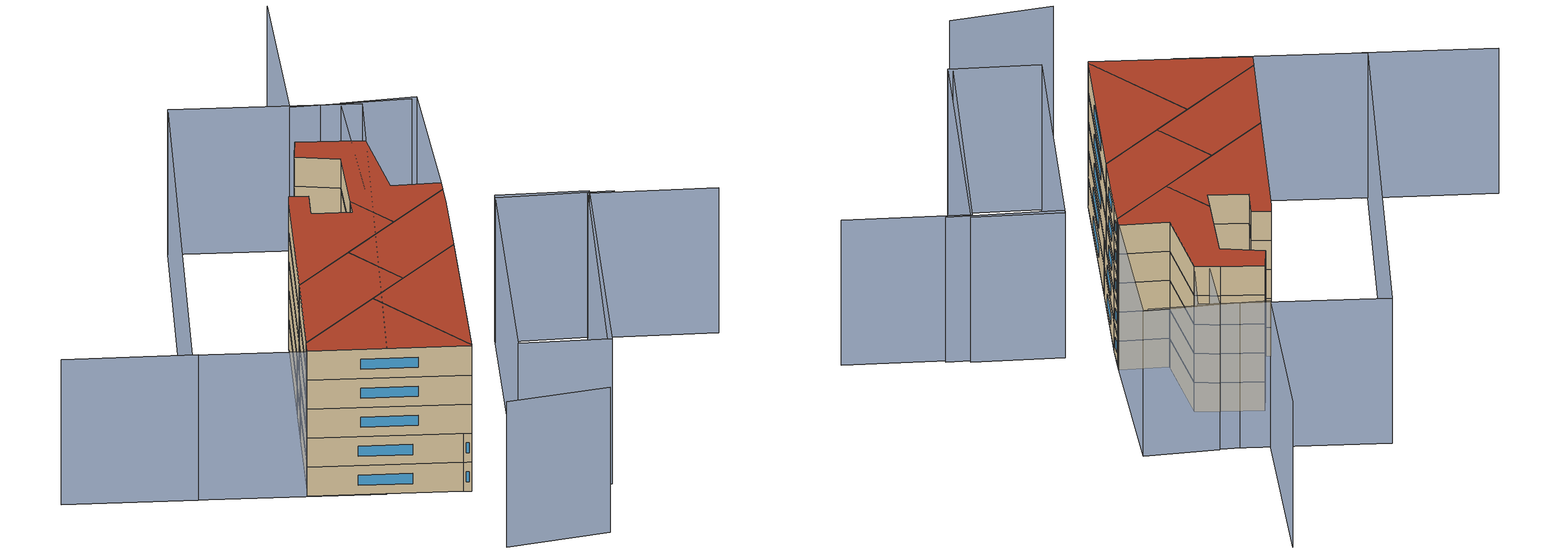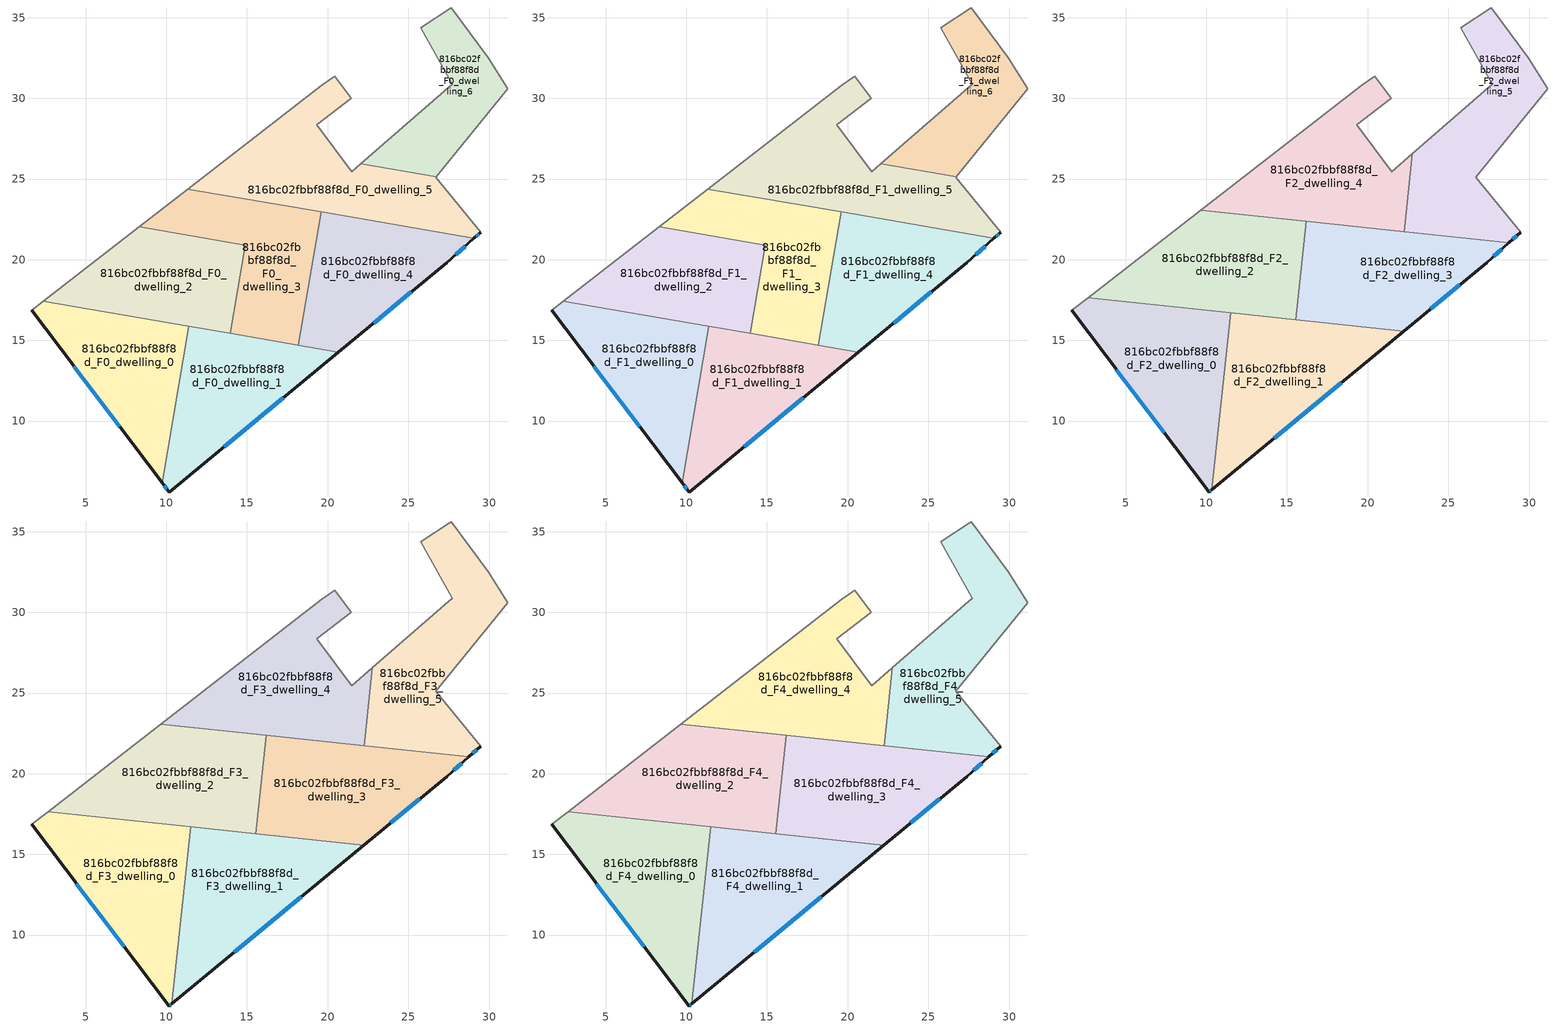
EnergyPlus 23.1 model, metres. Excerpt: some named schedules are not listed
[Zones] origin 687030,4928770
816bc02fbbf88f8d_F0_dwelling_0
 floor ground (EU_floor_Construction): 11.4,15.87 9.73,6.19 1.65,16.85 2.38,17.42 z0
 wall outside (EU_wall_Construction): 1.65,16.85 9.73,6.19 z0:3
 wall to 816bc02fbbf88f8d_F0_dwelling_1 (EU_wall_Construction): 9.73,6.19 11.4,15.87 z0:3
 wall adiabatic (EU_wall_Construction): 2.38,17.42 1.65,16.85 z0:3
 wall to 816bc02fbbf88f8d_F0_dwelling_2 (EU_wall_Construction): 11.4,15.87 2.38,17.42 z0:3
 window (EU_Window_Construction): 4.28,13.39 7.1,9.66 z0.98:2.02
816bc02fbbf88f8d_F0_dwelling_1
 floor ground (EU_floor_Construction): 20.67,14.27 10.18,5.6 9.73,6.19 11.4,15.87 z0
 wall outside (EU_wall_Construction): 9.73,6.19 10.18,5.6 20.67,14.27 z0:3
 wall to 816bc02fbbf88f8d_F0_dwelling_3 (EU_wall_Construction): 18.18,14.7 13.95,15.43 z0:3
 wall to 816bc02fbbf88f8d_F0_dwelling_4 (EU_wall_Construction): 20.67,14.27 18.19,14.7 z0:3
 wall to 816bc02fbbf88f8d_F0_dwelling_2 (EU_wall_Construction): 13.95,15.43 11.4,15.87 z0:3
 window (EU_Window_Construction): 9.88,6 10.03,5.79 / 13.59,8.42 17.26,11.45 z0.98:2.02
816bc02fbbf88f8d_F0_dwelling_2
 floor ground (EU_floor_Construction): 14.9,20.91 13.95,15.43 2.38,17.42 8.33,22.04 z0
 wall adiabatic (EU_wall_Construction): 8.33,22.04 2.38,17.42 z0:3
 wall to 816bc02fbbf88f8d_F0_dwelling_3 (EU_wall_Construction): 13.95,15.43 14.9,20.91 8.33,22.04 z0:3
816bc02fbbf88f8d_F0_dwelling_3
 floor ground (EU_floor_Construction): 19.61,22.96 18.19,14.7 13.95,15.43 14.9,20.91 8.33,22.04 11.34,24.38 z0
 wall adiabatic (EU_wall_Construction): 11.34,24.38 8.33,22.04 z0:3
 wall to 816bc02fbbf88f8d_F0_dwelling_4 (EU_wall_Construction): 18.19,14.7 19.61,22.96 z0:3
 wall to 816bc02fbbf88f8d_F0_dwelling_5 (EU_wall_Construction): 19.61,22.96 11.34,24.38 z0:3
816bc02fbbf88f8d_F0_dwelling_4
 floor ground (EU_floor_Construction): 29.07,21.33 27.38,19.81 20.67,14.27 18.19,14.7 19.61,22.96 z0
 wall outside (EU_wall_Construction): 20.67,14.27 27.38,19.81 29.07,21.33 z0:3
 wall to 816bc02fbbf88f8d_F0_dwelling_5 (EU_wall_Construction): 29.07,21.33 19.61,22.96 z0:3
 window (EU_Window_Construction): 27.93,20.31 28.52,20.84 / 22.85,16.07 25.19,18.01 z0.98:2.02
816bc02fbbf88f8d_F0_dwelling_5
 floor ground (EU_floor_Construction): 26.73,25.14 26.7,25.1 29.49,21.71 29.07,21.33 11.34,24.38 19.62,30.81 20.43,31.38 21.47,30.02 19.32,28.36 21.51,25.46 22.06,25.95 z0
 wall outside (EU_wall_Construction): 29.07,21.33 29.49,21.71 z0:3
 wall adiabatic (EU_wall_Construction): 29.49,21.71 26.7,25.1 26.73,25.14 / 22.06,25.95 21.51,25.46 19.32,28.36 21.47,30.02 20.43,31.38 19.62,30.81 11.34,24.38 z0:3
 wall to 816bc02fbbf88f8d_F0_dwelling_6 (EU_wall_Construction): 26.73,25.14 22.06,25.95 z0:3
 window (EU_Window_Construction): 29.21,21.45 29.36,21.59 z0.98:2.02
816bc02fbbf88f8d_F0_dwelling_6
 floor ground (EU_floor_Construction): 29.94,32.52 31.18,30.6 26.73,25.14 22.06,25.95 27.72,30.87 25.76,34.37 27.68,35.6 z0
 wall adiabatic (EU_wall_Construction): 26.73,25.14 31.18,30.6 29.94,32.52 27.68,35.6 25.76,34.37 27.72,30.87 22.06,25.95 z0:3
816bc02fbbf88f8d_F1_dwelling_0
 floor to 816bc02fbbf88f8d_F0_dwelling_0 (EU_floor_Construction): 11.4,15.87 9.73,6.19 1.65,16.85 2.38,17.42 z3
 wall outside (EU_wall_Construction): 1.65,16.85 9.73,6.19 z3:6
 wall to 816bc02fbbf88f8d_F1_dwelling_1 (EU_wall_Construction): 9.73,6.19 11.4,15.87 z3:6
 wall adiabatic (EU_wall_Construction): 2.38,17.42 1.65,16.85 z3:6
 wall to 816bc02fbbf88f8d_F1_dwelling_2 (EU_wall_Construction): 11.4,15.87 2.38,17.42 z3:6
 window (EU_Window_Construction): 4.28,13.39 7.1,9.66 z3.98:5.02
 ceiling adiabatic (EU_roof_Construction): 9.73,6.19 11.4,15.87 2.38,17.42 1.65,16.85 z6
816bc02fbbf88f8d_F1_dwelling_1
 floor to 816bc02fbbf88f8d_F0_dwelling_1 (EU_floor_Construction): 20.67,14.27 10.18,5.6 9.73,6.19 11.4,15.87 z3
 wall outside (EU_wall_Construction): 9.73,6.19 10.18,5.6 20.67,14.27 z3:6
 wall to 816bc02fbbf88f8d_F1_dwelling_3 (EU_wall_Construction): 18.18,14.7 13.95,15.43 z3:6
 wall to 816bc02fbbf88f8d_F1_dwelling_4 (EU_wall_Construction): 20.67,14.27 18.19,14.7 z3:6
 wall to 816bc02fbbf88f8d_F1_dwelling_2 (EU_wall_Construction): 13.95,15.43 11.4,15.87 z3:6
 window (EU_Window_Construction): 9.88,6 10.03,5.79 / 13.59,8.42 17.26,11.45 z3.98:5.02
 ceiling adiabatic (EU_roof_Construction): 20.67,14.27 11.4,15.87 9.73,6.19 10.18,5.6 z6
816bc02fbbf88f8d_F1_dwelling_2
 floor to 816bc02fbbf88f8d_F0_dwelling_2 (EU_floor_Construction): 14.9,20.91 13.95,15.43 2.38,17.42 8.33,22.04 z3
 wall adiabatic (EU_wall_Construction): 8.33,22.04 2.38,17.42 z3:6
 wall to 816bc02fbbf88f8d_F1_dwelling_3 (EU_wall_Construction): 13.95,15.43 14.9,20.91 8.33,22.04 z3:6
 ceiling adiabatic (EU_roof_Construction): 14.13,16.44 14.9,20.91 8.33,22.04 2.68,17.66 z6
816bc02fbbf88f8d_F1_dwelling_3
 floor to 816bc02fbbf88f8d_F0_dwelling_3 (EU_floor_Construction): 19.61,22.96 18.19,14.7 13.95,15.43 14.9,20.91 8.33,22.04 11.34,24.38 z3
 wall adiabatic (EU_wall_Construction): 11.34,24.38 8.33,22.04 z3:6
 wall to 816bc02fbbf88f8d_F1_dwelling_4 (EU_wall_Construction): 18.19,14.7 19.61,22.96 z3:6
 wall to 816bc02fbbf88f8d_F1_dwelling_5 (EU_wall_Construction): 19.61,22.96 11.34,24.38 z3:6
 ceiling adiabatic (EU_roof_Construction): 15.53,16.29 16.18,22.39 19.45,22.04 9.67,23.08 8.33,22.04 14.9,20.91 14.13,16.44 z6
816bc02fbbf88f8d_F1_dwelling_4
 floor to 816bc02fbbf88f8d_F0_dwelling_4 (EU_floor_Construction): 29.07,21.33 27.38,19.81 20.67,14.27 18.19,14.7 19.61,22.96 z3
 wall outside (EU_wall_Construction): 20.67,14.27 27.38,19.81 29.07,21.33 z3:6
 wall to 816bc02fbbf88f8d_F1_dwelling_5 (EU_wall_Construction): 29.07,21.33 19.61,22.96 z3:6
 window (EU_Window_Construction): 27.93,20.31 28.52,20.84 / 22.85,16.07 25.19,18.01 z3.98:5.02
816bc02fbbf88f8d_F1_dwelling_5
 floor to 816bc02fbbf88f8d_F0_dwelling_5 (EU_floor_Construction): 26.73,25.14 26.7,25.1 29.49,21.71 29.07,21.33 11.34,24.38 19.62,30.81 20.43,31.38 21.47,30.02 19.32,28.36 21.51,25.46 22.06,25.95 z3
 wall outside (EU_wall_Construction): 29.07,21.33 29.49,21.71 z3:6
 wall adiabatic (EU_wall_Construction): 29.49,21.71 26.7,25.1 26.73,25.14 / 22.06,25.95 21.51,25.46 19.32,28.36 21.47,30.02 20.43,31.38 19.62,30.81 11.34,24.38 z3:6
 wall to 816bc02fbbf88f8d_F1_dwelling_6 (EU_wall_Construction): 26.73,25.14 22.06,25.95 z3:6
 window (EU_Window_Construction): 29.21,21.45 29.36,21.59 z3.98:5.02
816bc02fbbf88f8d_F1_dwelling_6
 floor to 816bc02fbbf88f8d_F0_dwelling_6 (EU_floor_Construction): 29.94,32.52 31.18,30.6 26.73,25.14 22.06,25.95 27.72,30.87 25.76,34.37 27.68,35.6 z3
 wall adiabatic (EU_wall_Construction): 26.73,25.14 31.18,30.6 29.94,32.52 27.68,35.6 25.76,34.37 27.72,30.87 22.06,25.95 z3:6
816bc02fbbf88f8d_F2_dwelling_0
 floor to 816bc02fbbf88f8d_F1_dwelling_2 (EU_floor_Construction): 11.5,16.72 11.41,15.87 2.38,17.42 2.68,17.66 z6
 floor adiabatic (EU_floor_Construction): 11.41,15.87 10.33,5.73 10.18,5.6 1.65,16.85 2.38,17.42 z6
 wall outside (EU_wall_Construction): 1.65,16.85 10.18,5.6 10.33,5.73 z6:9
 wall to 816bc02fbbf88f8d_F2_dwelling_1 (EU_wall_Construction): 10.33,5.73 11.5,16.72 z6:9
 wall adiabatic (EU_wall_Construction): 2.68,17.66 1.65,16.85 z6:9
 wall to 816bc02fbbf88f8d_F2_dwelling_2 (EU_wall_Construction): 11.5,16.72 2.68,17.66 z6:9
 window (EU_Window_Construction): 10.23,5.65 10.28,5.69 / 4.42,13.2 7.4,9.26 z6.98:8.02
816bc02fbbf88f8d_F2_dwelling_1
 floor adiabatic (EU_floor_Construction): 20.67,14.27 10.33,5.73 11.41,15.87 z6
 floor to 816bc02fbbf88f8d_F1_dwelling_3 (EU_floor_Construction): 18.41,15.99 18.19,14.7 13.95,15.43 14.13,16.44 z6
 floor to 816bc02fbbf88f8d_F1_dwelling_4 (EU_floor_Construction): 22.25,15.58 20.67,14.27 18.19,14.7 18.41,15.99 z6
 floor to 816bc02fbbf88f8d_F1_dwelling_2 (EU_floor_Construction): 14.13,16.44 13.95,15.43 11.41,15.87 11.5,16.72 z6
 wall outside (EU_wall_Construction): 10.33,5.73 22.25,15.58 z6:9
 wall to 816bc02fbbf88f8d_F2_dwelling_3 (EU_wall_Construction): 22.25,15.58 15.53,16.29 z6:9
 wall to 816bc02fbbf88f8d_F2_dwelling_2 (EU_wall_Construction): 15.53,16.29 11.5,16.72 z6:9
 window (EU_Window_Construction): 14.21,8.94 18.37,12.38 z6.98:8.02
816bc02fbbf88f8d_F2_dwelling_2
 floor adiabatic (EU_floor_Construction): 16.18,22.39 15.53,16.29 2.68,17.66 9.67,23.08 z6
 wall adiabatic (EU_wall_Construction): 9.67,23.08 2.68,17.66 z6:9
 wall to 816bc02fbbf88f8d_F2_dwelling_3 (EU_wall_Construction): 15.53,16.29 16.18,22.39 z6:9
 wall to 816bc02fbbf88f8d_F2_dwelling_4 (EU_wall_Construction): 16.18,22.39 9.67,23.08 z6:9
816bc02fbbf88f8d_F2_dwelling_3
 floor to 816bc02fbbf88f8d_F1_dwelling_4 (EU_floor_Construction): 28.76,21.05 27.38,19.81 22.25,15.58 18.41,15.99 19.45,22.04 z6
 floor to 816bc02fbbf88f8d_F1_dwelling_3 (EU_floor_Construction): 19.45,22.04 18.41,15.99 15.53,16.29 16.18,22.39 z6
 wall outside (EU_wall_Construction): 22.25,15.58 27.38,19.81 28.76,21.05 z6:9
 wall to 816bc02fbbf88f8d_F2_dwelling_5 (EU_wall_Construction): 28.76,21.05 22.25,21.74 z6:9
 wall to 816bc02fbbf88f8d_F2_dwelling_4 (EU_wall_Construction): 22.25,21.74 16.18,22.39 z6:9
 window (EU_Window_Construction): 23.92,16.95 25.71,18.44 / 27.82,20.22 28.31,20.65 z6.98:8.02
816bc02fbbf88f8d_F2_dwelling_4
 floor to 816bc02fbbf88f8d_F1_dwelling_5 (EU_floor_Construction): 21.47,30.02 19.32,28.36 21.51,25.46 22.06,25.94 22.69,25.84 22.33,22.49 11.34,24.38 19.62,30.81 20.43,31.38 z6
 floor to 816bc02fbbf88f8d_F1_dwelling_3 (EU_floor_Construction): 19.61,22.96 19.45,22.04 9.67,23.08 11.34,24.38 z6
 floor to 816bc02fbbf88f8d_F1_dwelling_6 (EU_floor_Construction): 22.77,26.56 22.69,25.84 22.06,25.94 z6
 floor to 816bc02fbbf88f8d_F1_dwelling_4 (EU_floor_Construction): 22.33,22.49 22.26,21.74 19.45,22.04 19.61,22.96 z6
 wall adiabatic (EU_wall_Construction): 22.77,26.56 21.51,25.46 19.32,28.36 21.47,30.02 20.43,31.38 19.62,30.81 9.67,23.08 z6:9
 wall to 816bc02fbbf88f8d_F2_dwelling_5 (EU_wall_Construction): 22.26,21.74 22.77,26.56 z6:9
816bc02fbbf88f8d_F2_dwelling_5
 floor to 816bc02fbbf88f8d_F1_dwelling_4 (EU_floor_Construction): 29.07,21.33 28.76,21.05 22.26,21.74 22.33,22.49 z6
 floor to 816bc02fbbf88f8d_F1_dwelling_6 (EU_floor_Construction): 29.94,32.52 31.18,30.6 26.73,25.14 22.69,25.84 22.77,26.56 27.72,30.87 25.76,34.37 27.68,35.6 z6
 floor to 816bc02fbbf88f8d_F1_dwelling_5 (EU_floor_Construction): 26.73,25.14 26.7,25.1 29.49,21.71 29.07,21.33 22.33,22.49 22.69,25.84 z6
 wall outside (EU_wall_Construction): 28.76,21.05 29.49,21.71 z6:9
 wall adiabatic (EU_wall_Construction): 29.49,21.71 26.7,25.1 31.18,30.6 29.94,32.52 27.68,35.6 25.76,34.37 27.72,30.87 22.77,26.56 z6:9
 window (EU_Window_Construction): 29,21.27 29.25,21.5 z6.98:8.02
816bc02fbbf88f8d_F3_dwelling_0
 floor to 816bc02fbbf88f8d_F2_dwelling_0 (EU_floor_Construction): 11.5,16.72 10.33,5.73 10.18,5.6 1.65,16.85 2.68,17.66 z9
 wall outside (EU_wall_Construction): 1.65,16.85 10.18,5.6 10.33,5.73 z9:12
 wall to 816bc02fbbf88f8d_F3_dwelling_1 (EU_wall_Construction): 10.33,5.73 11.5,16.72 z9:12
 wall adiabatic (EU_wall_Construction): 2.68,17.66 1.65,16.85 z9:12
 wall to 816bc02fbbf88f8d_F3_dwelling_2 (EU_wall_Construction): 11.5,16.72 2.68,17.66 z9:12
 window (EU_Window_Construction): 10.23,5.65 10.28,5.69 / 4.42,13.2 7.4,9.26 z9.98:11.02
816bc02fbbf88f8d_F3_dwelling_1
 floor to 816bc02fbbf88f8d_F2_dwelling_1 (EU_floor_Construction): 22.25,15.58 10.33,5.73 11.5,16.72 z9
 wall outside (EU_wall_Construction): 10.33,5.73 22.25,15.58 z9:12
 wall to 816bc02fbbf88f8d_F3_dwelling_3 (EU_wall_Construction): 22.25,15.58 15.53,16.29 z9:12
 wall to 816bc02fbbf88f8d_F3_dwelling_2 (EU_wall_Construction): 15.53,16.29 11.5,16.72 z9:12
 window (EU_Window_Construction): 14.21,8.94 18.37,12.38 z9.98:11.02
816bc02fbbf88f8d_F3_dwelling_2
 floor to 816bc02fbbf88f8d_F2_dwelling_2 (EU_floor_Construction): 16.18,22.39 15.53,16.29 2.68,17.66 9.67,23.08 z9
 wall adiabatic (EU_wall_Construction): 9.67,23.08 2.68,17.66 z9:12
 wall to 816bc02fbbf88f8d_F3_dwelling_3 (EU_wall_Construction): 15.53,16.29 16.18,22.39 z9:12
 wall to 816bc02fbbf88f8d_F3_dwelling_4 (EU_wall_Construction): 16.18,22.39 9.67,23.08 z9:12
816bc02fbbf88f8d_F3_dwelling_3
 floor to 816bc02fbbf88f8d_F2_dwelling_3 (EU_floor_Construction): 28.76,21.05 27.38,19.81 22.25,15.58 15.53,16.29 16.18,22.39 z9
 wall outside (EU_wall_Construction): 22.25,15.58 27.38,19.81 28.76,21.05 z9:12
 wall to 816bc02fbbf88f8d_F3_dwelling_5 (EU_wall_Construction): 28.76,21.05 22.25,21.74 z9:12
 wall to 816bc02fbbf88f8d_F3_dwelling_4 (EU_wall_Construction): 22.25,21.74 16.18,22.39 z9:12
 window (EU_Window_Construction): 23.92,16.95 25.71,18.44 / 27.82,20.22 28.31,20.65 z9.98:11.02
816bc02fbbf88f8d_F3_dwelling_4
 floor to 816bc02fbbf88f8d_F2_dwelling_4 (EU_floor_Construction): 21.47,30.02 19.32,28.36 21.51,25.46 22.77,26.56 22.26,21.74 9.67,23.08 19.62,30.81 20.43,31.38 z9
 wall adiabatic (EU_wall_Construction): 22.77,26.56 21.51,25.46 19.32,28.36 21.47,30.02 20.43,31.38 19.62,30.81 9.67,23.08 z9:12
 wall to 816bc02fbbf88f8d_F3_dwelling_5 (EU_wall_Construction): 22.26,21.74 22.77,26.56 z9:12
816bc02fbbf88f8d_F3_dwelling_5
 floor to 816bc02fbbf88f8d_F2_dwelling_5 (EU_floor_Construction): 29.94,32.52 31.18,30.6 26.7,25.1 29.49,21.71 28.76,21.05 22.26,21.74 22.77,26.56 27.72,30.87 25.76,34.37 27.68,35.6 z9
 wall outside (EU_wall_Construction): 28.76,21.05 29.49,21.71 z9:12
 wall adiabatic (EU_wall_Construction): 29.49,21.71 26.7,25.1 31.18,30.6 29.94,32.52 27.68,35.6 25.76,34.37 27.72,30.87 22.77,26.56 z9:12
 window (EU_Window_Construction): 29,21.27 29.25,21.5 z9.98:11.02
816bc02fbbf88f8d_F4_dwelling_0
 floor to 816bc02fbbf88f8d_F3_dwelling_0 (EU_floor_Construction): 11.5,16.72 10.33,5.73 10.18,5.6 1.65,16.85 2.68,17.66 z12
 wall outside (EU_wall_Construction): 1.65,16.85 10.18,5.6 10.33,5.73 z12:15
 wall to 816bc02fbbf88f8d_F4_dwelling_1 (EU_wall_Construction): 10.33,5.73 11.5,16.72 z12:15
 wall adiabatic (EU_wall_Construction): 2.68,17.66 1.65,16.85 z12:15
 wall to 816bc02fbbf88f8d_F4_dwelling_2 (EU_wall_Construction): 11.5,16.72 2.68,17.66 z12:15
 window (EU_Window_Construction): 10.23,5.65 10.28,5.69 / 4.42,13.2 7.4,9.26 z12.98:14.02
 roof outside (EU_roof_Construction): 10.33,5.73 11.5,16.72 2.68,17.66 1.65,16.85 10.18,5.6 z15
816bc02fbbf88f8d_F4_dwelling_1
 floor to 816bc02fbbf88f8d_F3_dwelling_1 (EU_floor_Construction): 22.25,15.58 10.33,5.73 11.5,16.72 z12
 wall outside (EU_wall_Construction): 10.33,5.73 22.25,15.58 z12:15
 wall to 816bc02fbbf88f8d_F4_dwelling_3 (EU_wall_Construction): 22.25,15.58 15.53,16.29 z12:15
 wall to 816bc02fbbf88f8d_F4_dwelling_2 (EU_wall_Construction): 15.53,16.29 11.5,16.72 z12:15
 window (EU_Window_Construction): 14.21,8.94 18.37,12.38 z12.98:14.02
 roof outside (EU_roof_Construction): 22.25,15.58 11.5,16.72 10.33,5.73 z15
816bc02fbbf88f8d_F4_dwelling_2
 floor to 816bc02fbbf88f8d_F3_dwelling_2 (EU_floor_Construction): 16.18,22.39 15.53,16.29 2.68,17.66 9.67,23.08 z12
 wall adiabatic (EU_wall_Construction): 9.67,23.08 2.68,17.66 z12:15
 wall to 816bc02fbbf88f8d_F4_dwelling_3 (EU_wall_Construction): 15.53,16.29 16.18,22.39 z12:15
 wall to 816bc02fbbf88f8d_F4_dwelling_4 (EU_wall_Construction): 16.18,22.39 9.67,23.08 z12:15
 roof outside (EU_roof_Construction): 15.53,16.29 16.18,22.39 9.67,23.08 2.68,17.66 z15
816bc02fbbf88f8d_F4_dwelling_3
 floor to 816bc02fbbf88f8d_F3_dwelling_3 (EU_floor_Construction): 28.76,21.05 27.38,19.81 22.25,15.58 15.53,16.29 16.18,22.39 z12
 wall outside (EU_wall_Construction): 22.25,15.58 27.38,19.81 28.76,21.05 z12:15
 wall to 816bc02fbbf88f8d_F4_dwelling_5 (EU_wall_Construction): 28.76,21.05 22.25,21.74 z12:15
 wall to 816bc02fbbf88f8d_F4_dwelling_4 (EU_wall_Construction): 22.25,21.74 16.18,22.39 z12:15
 window (EU_Window_Construction): 23.92,16.95 25.71,18.44 / 27.82,20.22 28.31,20.65 z12.98:14.02
 roof outside (EU_roof_Construction): 27.38,19.81 28.76,21.05 16.18,22.39 15.53,16.29 22.25,15.58 z15
816bc02fbbf88f8d_F4_dwelling_4
 floor to 816bc02fbbf88f8d_F3_dwelling_4 (EU_floor_Construction): 21.47,30.02 19.32,28.36 21.51,25.46 22.77,26.56 22.26,21.74 9.67,23.08 19.62,30.81 20.43,31.38 z12
 wall adiabatic (EU_wall_Construction): 22.77,26.56 21.51,25.46 19.32,28.36 21.47,30.02 20.43,31.38 19.62,30.81 9.67,23.08 z12:15
 wall to 816bc02fbbf88f8d_F4_dwelling_5 (EU_wall_Construction): 22.26,21.74 22.77,26.56 z12:15
 roof outside (EU_roof_Construction): 22.26,21.74 22.77,26.56 21.51,25.46 19.32,28.36 21.47,30.02 20.43,31.38 19.62,30.81 9.67,23.08 z15
816bc02fbbf88f8d_F4_dwelling_5
 floor to 816bc02fbbf88f8d_F3_dwelling_5 (EU_floor_Construction): 29.94,32.52 31.18,30.6 26.7,25.1 29.49,21.71 28.76,21.05 22.26,21.74 22.77,26.56 27.72,30.87 25.76,34.37 27.68,35.6 z12
 wall outside (EU_wall_Construction): 28.76,21.05 29.49,21.71 z12:15
 wall adiabatic (EU_wall_Construction): 29.49,21.71 26.7,25.1 31.18,30.6 29.94,32.52 27.68,35.6 25.76,34.37 27.72,30.87 22.77,26.56 z12:15
 window (EU_Window_Construction): 29,21.27 29.25,21.5 z12.98:14.02
 roof outside (EU_roof_Construction): 29.49,21.71 26.7,25.1 31.18,30.6 29.94,32.52 27.68,35.6 25.76,34.37 27.72,30.87 22.77,26.56 22.26,21.74 28.76,21.05 z15
shading: 4.73,-1.66 11.53,-7.79 / 17.59,-3.39 35.14,10.37 / 35.14,10.37 42.08,1.53 / 36.75,8.73 30.17,16.56 / 38.78,30.97 31.89,38.94 / 31.89,38.94 43.7,49.16 / -4,24.3 -11.15,33.65 / 12.75,2.55 30.47,16.82 / 30.47,16.82 35.55,10.52 / 35.55,10.52 17.82,-3.75 / 17.82,-3.75 12.75,2.55 / 39.29,30.78 29.5,21.71 / 29.5,21.71 24.98,26.59 / 24.98,26.59 34.77,35.66 / 34.77,35.66 39.29,30.78 / -4.33,24.74 25.73,47.4 / 25.73,47.4 35.78,34.07 / 35.78,34.07 5.72,11.41 / 5.72,11.41 -4.33,24.74 z0:15
[Building]
EU S2 Campaign: North Axis=0; Terrain=City; Solar Distribution=FullExterior
[Site:Location]
Bologna: Latitude=44.5; Longitude=11.25; Time Zone=1; Elevation=37
[SizingPeriod:WeatherFileDays]
AnnualSizingPeriod: Begin Month=1; Begin Day of Month=1; End Month=12; End Day of Month=31; Day of Week for Start Day=Monday; Use Weather File Daylight Saving Period=No; Use Weather File Rain and Snow Indicators=No
[MATERIAL]
EU_InternalMass_Material: Roughness=MediumRough; Thickness=0.1; Conductivity=1; Density=1800; Specific Heat=900; Thermal Absorptance=0.9; Solar Absorptance=0.7; Visible Absorptance=0.7
[MATERIAL:NOMASS] Roughness=MediumRough; Thermal Absorptance=0.9; Solar Absorptance=0.7; Visible Absorptance=0.7
Name | Thermal Resistance
EU_wall_NoMass | 0.905828
EU_roof_NoMass | 0.37593
EU_floor_NoMass | 0.67114
[WINDOWMATERIAL:SIMPLEGLAZINGSYSTEM]
EU_Window_SimpleGlazing: UFactor=4.52486; Solar Heat Gain Coefficient=0.85; Visible Transmittance=0.85
[CONSTRUCTION]
EU_wall_Construction: EU_wall_NoMass
EU_roof_Construction: EU_roof_NoMass
EU_floor_Construction: EU_floor_NoMass
EU_Window_Construction: EU_Window_SimpleGlazing
EU_InternalMass_Construction: EU_InternalMass_Material
[ZONE] Type=1; Multiplier=1; Ceiling Height=autocalculate; Floor Area=autocalculate; Part of Total Floor Area=Yes
Name | Volume
816bc02fbbf88f8d_F0_dwelling_0; 816bc02fbbf88f8d_F1_dwelling_0 | 153.513
816bc02fbbf88f8d_F2_dwelling_0; 816bc02fbbf88f8d_F3_dwelling_0; 816bc02fbbf88f8d_F4_dwelling_0 | 179.103
816bc02fbbf88f8d_F0_dwelling_1; 816bc02fbbf88f8d_F1_dwelling_1 | 153.531
816bc02fbbf88f8d_F2_dwelling_1; 816bc02fbbf88f8d_F3_dwelling_1; 816bc02fbbf88f8d_F4_dwelling_1 | 179.106
816bc02fbbf88f8d_F0_dwelling_2; 816bc02fbbf88f8d_F1_dwelling_2 | 153.501
816bc02fbbf88f8d_F2_dwelling_2; 816bc02fbbf88f8d_F3_dwelling_2; 816bc02fbbf88f8d_F4_dwelling_2 | 179.115
816bc02fbbf88f8d_F0_dwelling_3; 816bc02fbbf88f8d_F1_dwelling_3 | 153.515
816bc02fbbf88f8d_F2_dwelling_3; 816bc02fbbf88f8d_F3_dwelling_3; 816bc02fbbf88f8d_F4_dwelling_3 | 179.108
816bc02fbbf88f8d_F0_dwelling_4; 816bc02fbbf88f8d_F1_dwelling_4 | 153.53
816bc02fbbf88f8d_F2_dwelling_4; 816bc02fbbf88f8d_F3_dwelling_4; 816bc02fbbf88f8d_F4_dwelling_4 | 179.12
816bc02fbbf88f8d_F0_dwelling_5; 816bc02fbbf88f8d_F1_dwelling_5 | 196.521
816bc02fbbf88f8d_F2_dwelling_5; 816bc02fbbf88f8d_F3_dwelling_5; 816bc02fbbf88f8d_F4_dwelling_5 | 179.112
816bc02fbbf88f8d_F0_dwelling_6; 816bc02fbbf88f8d_F1_dwelling_6 | 110.517
[INTERNALMASS] Construction=EU_InternalMass_Construction
Name | Zone or ZoneList | Surface Area
816bc02fbbf88f8d_F0_dwelling_0_EU_InternalMass | 816bc02fbbf88f8d_F0_dwelling_0 | 51.1729
816bc02fbbf88f8d_F0_dwelling_1_EU_InternalMass | 816bc02fbbf88f8d_F0_dwelling_1 | 51.1799
816bc02fbbf88f8d_F0_dwelling_2_EU_InternalMass | 816bc02fbbf88f8d_F0_dwelling_2 | 51.1676
816bc02fbbf88f8d_F0_dwelling_3_EU_InternalMass | 816bc02fbbf88f8d_F0_dwelling_3 | 51.1715
816bc02fbbf88f8d_F0_dwelling_4_EU_InternalMass | 816bc02fbbf88f8d_F0_dwelling_4 | 51.1772
816bc02fbbf88f8d_F0_dwelling_5_EU_InternalMass | 816bc02fbbf88f8d_F0_dwelling_5 | 65.5074
816bc02fbbf88f8d_F0_dwelling_6_EU_InternalMass | 816bc02fbbf88f8d_F0_dwelling_6 | 36.8389
816bc02fbbf88f8d_F1_dwelling_0_EU_InternalMass | 816bc02fbbf88f8d_F1_dwelling_0 | 51.1729
816bc02fbbf88f8d_F1_dwelling_1_EU_InternalMass | 816bc02fbbf88f8d_F1_dwelling_1 | 51.1799
816bc02fbbf88f8d_F1_dwelling_2_EU_InternalMass | 816bc02fbbf88f8d_F1_dwelling_2 | 51.1676
816bc02fbbf88f8d_F1_dwelling_3_EU_InternalMass | 816bc02fbbf88f8d_F1_dwelling_3 | 51.1715
816bc02fbbf88f8d_F1_dwelling_4_EU_InternalMass | 816bc02fbbf88f8d_F1_dwelling_4 | 51.1772
816bc02fbbf88f8d_F1_dwelling_5_EU_InternalMass | 816bc02fbbf88f8d_F1_dwelling_5 | 65.5074
816bc02fbbf88f8d_F1_dwelling_6_EU_InternalMass | 816bc02fbbf88f8d_F1_dwelling_6 | 36.8389
816bc02fbbf88f8d_F2_dwelling_0_EU_InternalMass | 816bc02fbbf88f8d_F2_dwelling_0 | 59.7026
816bc02fbbf88f8d_F2_dwelling_1_EU_InternalMass | 816bc02fbbf88f8d_F2_dwelling_1 | 59.7015
816bc02fbbf88f8d_F2_dwelling_2_EU_InternalMass | 816bc02fbbf88f8d_F2_dwelling_2 | 59.7032
816bc02fbbf88f8d_F2_dwelling_3_EU_InternalMass | 816bc02fbbf88f8d_F2_dwelling_3 | 59.7012
816bc02fbbf88f8d_F2_dwelling_4_EU_InternalMass | 816bc02fbbf88f8d_F2_dwelling_4 | 59.7059
816bc02fbbf88f8d_F2_dwelling_5_EU_InternalMass | 816bc02fbbf88f8d_F2_dwelling_5 | 59.7041
816bc02fbbf88f8d_F3_dwelling_0_EU_InternalMass | 816bc02fbbf88f8d_F3_dwelling_0 | 59.7026
816bc02fbbf88f8d_F3_dwelling_1_EU_InternalMass | 816bc02fbbf88f8d_F3_dwelling_1 | 59.7015
816bc02fbbf88f8d_F3_dwelling_2_EU_InternalMass | 816bc02fbbf88f8d_F3_dwelling_2 | 59.7032
816bc02fbbf88f8d_F3_dwelling_3_EU_InternalMass | 816bc02fbbf88f8d_F3_dwelling_3 | 59.7012
816bc02fbbf88f8d_F3_dwelling_4_EU_InternalMass | 816bc02fbbf88f8d_F3_dwelling_4 | 59.7059
816bc02fbbf88f8d_F3_dwelling_5_EU_InternalMass | 816bc02fbbf88f8d_F3_dwelling_5 | 59.7041
816bc02fbbf88f8d_F4_dwelling_0_EU_InternalMass | 816bc02fbbf88f8d_F4_dwelling_0 | 59.7026
816bc02fbbf88f8d_F4_dwelling_1_EU_InternalMass | 816bc02fbbf88f8d_F4_dwelling_1 | 59.7015
816bc02fbbf88f8d_F4_dwelling_2_EU_InternalMass | 816bc02fbbf88f8d_F4_dwelling_2 | 59.7032
816bc02fbbf88f8d_F4_dwelling_3_EU_InternalMass | 816bc02fbbf88f8d_F4_dwelling_3 | 59.7012
816bc02fbbf88f8d_F4_dwelling_4_EU_InternalMass | 816bc02fbbf88f8d_F4_dwelling_4 | 59.7059
816bc02fbbf88f8d_F4_dwelling_5_EU_InternalMass | 816bc02fbbf88f8d_F4_dwelling_5 | 59.7041
[OTHEREQUIPMENT] Fuel Type=Electricity; Design Level Calculation Method=Watts/Area; Power per Zone Floor Area=1; Fraction Latent=0; Fraction Radiant=0; Fraction Lost=0; Carbon Dioxide Generation Rate=0; EndUse Subcategory=EU_Step8_InternalGains
Name | Zone or ZoneList or Space or SpaceList | Schedule
EU_Step8_InternalGain_816bc02fbbf88f8d_F0_dwelling_0_f000 | 816bc02fbbf88f8d_F0_dwelling_0 | EU_Step8_GainSchedule_816bc02fbbf88f8d_F0_dwelling_0_f000
EU_Step8_InternalGain_816bc02fbbf88f8d_F0_dwelling_1_f000 | 816bc02fbbf88f8d_F0_dwelling_1 | EU_Step8_GainSchedule_816bc02fbbf88f8d_F0_dwelling_1_f000
EU_Step8_InternalGain_816bc02fbbf88f8d_F0_dwelling_2_f000 | 816bc02fbbf88f8d_F0_dwelling_2 | EU_Step8_GainSchedule_816bc02fbbf88f8d_F0_dwelling_2_f000
EU_Step8_InternalGain_816bc02fbbf88f8d_F0_dwelling_3_f000 | 816bc02fbbf88f8d_F0_dwelling_3 | EU_Step8_GainSchedule_816bc02fbbf88f8d_F0_dwelling_3_f000
EU_Step8_InternalGain_816bc02fbbf88f8d_F0_dwelling_4_f000 | 816bc02fbbf88f8d_F0_dwelling_4 | EU_Step8_GainSchedule_816bc02fbbf88f8d_F0_dwelling_4_f000
EU_Step8_InternalGain_816bc02fbbf88f8d_F0_dwelling_5_f000 | 816bc02fbbf88f8d_F0_dwelling_5 | EU_Step8_GainSchedule_816bc02fbbf88f8d_F0_dwelling_5_f000
EU_Step8_InternalGain_816bc02fbbf88f8d_F0_dwelling_6_f000 | 816bc02fbbf88f8d_F0_dwelling_6 | EU_Step8_GainSchedule_816bc02fbbf88f8d_F0_dwelling_6_f000
EU_Step8_InternalGain_816bc02fbbf88f8d_F1_dwelling_0_f000 | 816bc02fbbf88f8d_F1_dwelling_0 | EU_Step8_GainSchedule_816bc02fbbf88f8d_F1_dwelling_0_f000
EU_Step8_InternalGain_816bc02fbbf88f8d_F1_dwelling_1_f000 | 816bc02fbbf88f8d_F1_dwelling_1 | EU_Step8_GainSchedule_816bc02fbbf88f8d_F1_dwelling_1_f000
EU_Step8_InternalGain_816bc02fbbf88f8d_F1_dwelling_2_f000 | 816bc02fbbf88f8d_F1_dwelling_2 | EU_Step8_GainSchedule_816bc02fbbf88f8d_F1_dwelling_2_f000
EU_Step8_InternalGain_816bc02fbbf88f8d_F1_dwelling_3_f000 | 816bc02fbbf88f8d_F1_dwelling_3 | EU_Step8_GainSchedule_816bc02fbbf88f8d_F1_dwelling_3_f000
EU_Step8_InternalGain_816bc02fbbf88f8d_F1_dwelling_4_f000 | 816bc02fbbf88f8d_F1_dwelling_4 | EU_Step8_GainSchedule_816bc02fbbf88f8d_F1_dwelling_4_f000
EU_Step8_InternalGain_816bc02fbbf88f8d_F1_dwelling_5_f000 | 816bc02fbbf88f8d_F1_dwelling_5 | EU_Step8_GainSchedule_816bc02fbbf88f8d_F1_dwelling_5_f000
EU_Step8_InternalGain_816bc02fbbf88f8d_F1_dwelling_6_f000 | 816bc02fbbf88f8d_F1_dwelling_6 | EU_Step8_GainSchedule_816bc02fbbf88f8d_F1_dwelling_6_f000
EU_Step8_InternalGain_816bc02fbbf88f8d_F2_dwelling_0_f000 | 816bc02fbbf88f8d_F2_dwelling_0 | EU_Step8_GainSchedule_816bc02fbbf88f8d_F2_dwelling_0_f000
EU_Step8_InternalGain_816bc02fbbf88f8d_F2_dwelling_1_f000 | 816bc02fbbf88f8d_F2_dwelling_1 | EU_Step8_GainSchedule_816bc02fbbf88f8d_F2_dwelling_1_f000
EU_Step8_InternalGain_816bc02fbbf88f8d_F2_dwelling_2_f000 | 816bc02fbbf88f8d_F2_dwelling_2 | EU_Step8_GainSchedule_816bc02fbbf88f8d_F2_dwelling_2_f000
EU_Step8_InternalGain_816bc02fbbf88f8d_F2_dwelling_3_f000 | 816bc02fbbf88f8d_F2_dwelling_3 | EU_Step8_GainSchedule_816bc02fbbf88f8d_F2_dwelling_3_f000
EU_Step8_InternalGain_816bc02fbbf88f8d_F2_dwelling_4_f000 | 816bc02fbbf88f8d_F2_dwelling_4 | EU_Step8_GainSchedule_816bc02fbbf88f8d_F2_dwelling_4_f000
EU_Step8_InternalGain_816bc02fbbf88f8d_F2_dwelling_5_f000 | 816bc02fbbf88f8d_F2_dwelling_5 | EU_Step8_GainSchedule_816bc02fbbf88f8d_F2_dwelling_5_f000
EU_Step8_InternalGain_816bc02fbbf88f8d_F3_dwelling_0_f000 | 816bc02fbbf88f8d_F3_dwelling_0 | EU_Step8_GainSchedule_816bc02fbbf88f8d_F3_dwelling_0_f000
EU_Step8_InternalGain_816bc02fbbf88f8d_F3_dwelling_1_f000 | 816bc02fbbf88f8d_F3_dwelling_1 | EU_Step8_GainSchedule_816bc02fbbf88f8d_F3_dwelling_1_f000
EU_Step8_InternalGain_816bc02fbbf88f8d_F3_dwelling_2_f000 | 816bc02fbbf88f8d_F3_dwelling_2 | EU_Step8_GainSchedule_816bc02fbbf88f8d_F3_dwelling_2_f000
EU_Step8_InternalGain_816bc02fbbf88f8d_F3_dwelling_3_f000 | 816bc02fbbf88f8d_F3_dwelling_3 | EU_Step8_GainSchedule_816bc02fbbf88f8d_F3_dwelling_3_f000
EU_Step8_InternalGain_816bc02fbbf88f8d_F3_dwelling_4_f000 | 816bc02fbbf88f8d_F3_dwelling_4 | EU_Step8_GainSchedule_816bc02fbbf88f8d_F3_dwelling_4_f000
EU_Step8_InternalGain_816bc02fbbf88f8d_F3_dwelling_5_f000 | 816bc02fbbf88f8d_F3_dwelling_5 | EU_Step8_GainSchedule_816bc02fbbf88f8d_F3_dwelling_5_f000
EU_Step8_InternalGain_816bc02fbbf88f8d_F4_dwelling_0_f000 | 816bc02fbbf88f8d_F4_dwelling_0 | EU_Step8_GainSchedule_816bc02fbbf88f8d_F4_dwelling_0_f000
EU_Step8_InternalGain_816bc02fbbf88f8d_F4_dwelling_1_f000 | 816bc02fbbf88f8d_F4_dwelling_1 | EU_Step8_GainSchedule_816bc02fbbf88f8d_F4_dwelling_1_f000
EU_Step8_InternalGain_816bc02fbbf88f8d_F4_dwelling_2_f000 | 816bc02fbbf88f8d_F4_dwelling_2 | EU_Step8_GainSchedule_816bc02fbbf88f8d_F4_dwelling_2_f000
EU_Step8_InternalGain_816bc02fbbf88f8d_F4_dwelling_3_f000 | 816bc02fbbf88f8d_F4_dwelling_3 | EU_Step8_GainSchedule_816bc02fbbf88f8d_F4_dwelling_3_f000
EU_Step8_InternalGain_816bc02fbbf88f8d_F4_dwelling_4_f000 | 816bc02fbbf88f8d_F4_dwelling_4 | EU_Step8_GainSchedule_816bc02fbbf88f8d_F4_dwelling_4_f000
EU_Step8_InternalGain_816bc02fbbf88f8d_F4_dwelling_5_f000 | 816bc02fbbf88f8d_F4_dwelling_5 | EU_Step8_GainSchedule_816bc02fbbf88f8d_F4_dwelling_5_f000
[ZONEVENTILATION:DESIGNFLOWRATE] Schedule=EU_AlwaysOn; Design Flow Rate Calculation Method=AirChanges/Hour; Air Changes per Hour=0.73129; Ventilation Type=Natural; Fan Pressure Rise=0; Fan Total Efficiency=1; Constant Term Coefficient=1; Temperature Term Coefficient=0; Velocity Term Coefficient=0; Velocity Squared Term Coefficient=0; Minimum Indoor Temperature=-100; Maximum Indoor Temperature=100; Delta Temperature=-100; Minimum Outdoor Temperature=-100; Maximum Outdoor Temperature=100; Maximum Wind Speed=40
Name | Zone or ZoneList or Space or SpaceList
EU_ConstantAir_816bc02fbbf88f8d_F0_dwelling_0 | 816bc02fbbf88f8d_F0_dwelling_0
EU_ConstantAir_816bc02fbbf88f8d_F0_dwelling_1 | 816bc02fbbf88f8d_F0_dwelling_1
EU_ConstantAir_816bc02fbbf88f8d_F0_dwelling_2 | 816bc02fbbf88f8d_F0_dwelling_2
EU_ConstantAir_816bc02fbbf88f8d_F0_dwelling_3 | 816bc02fbbf88f8d_F0_dwelling_3
EU_ConstantAir_816bc02fbbf88f8d_F0_dwelling_4 | 816bc02fbbf88f8d_F0_dwelling_4
EU_ConstantAir_816bc02fbbf88f8d_F0_dwelling_5 | 816bc02fbbf88f8d_F0_dwelling_5
EU_ConstantAir_816bc02fbbf88f8d_F0_dwelling_6 | 816bc02fbbf88f8d_F0_dwelling_6
EU_ConstantAir_816bc02fbbf88f8d_F1_dwelling_0 | 816bc02fbbf88f8d_F1_dwelling_0
EU_ConstantAir_816bc02fbbf88f8d_F1_dwelling_1 | 816bc02fbbf88f8d_F1_dwelling_1
EU_ConstantAir_816bc02fbbf88f8d_F1_dwelling_2 | 816bc02fbbf88f8d_F1_dwelling_2
EU_ConstantAir_816bc02fbbf88f8d_F1_dwelling_3 | 816bc02fbbf88f8d_F1_dwelling_3
EU_ConstantAir_816bc02fbbf88f8d_F1_dwelling_4 | 816bc02fbbf88f8d_F1_dwelling_4
EU_ConstantAir_816bc02fbbf88f8d_F1_dwelling_5 | 816bc02fbbf88f8d_F1_dwelling_5
EU_ConstantAir_816bc02fbbf88f8d_F1_dwelling_6 | 816bc02fbbf88f8d_F1_dwelling_6
EU_ConstantAir_816bc02fbbf88f8d_F2_dwelling_0 | 816bc02fbbf88f8d_F2_dwelling_0
EU_ConstantAir_816bc02fbbf88f8d_F2_dwelling_1 | 816bc02fbbf88f8d_F2_dwelling_1
EU_ConstantAir_816bc02fbbf88f8d_F2_dwelling_2 | 816bc02fbbf88f8d_F2_dwelling_2
EU_ConstantAir_816bc02fbbf88f8d_F2_dwelling_3 | 816bc02fbbf88f8d_F2_dwelling_3
EU_ConstantAir_816bc02fbbf88f8d_F2_dwelling_4 | 816bc02fbbf88f8d_F2_dwelling_4
EU_ConstantAir_816bc02fbbf88f8d_F2_dwelling_5 | 816bc02fbbf88f8d_F2_dwelling_5
EU_ConstantAir_816bc02fbbf88f8d_F3_dwelling_0 | 816bc02fbbf88f8d_F3_dwelling_0
EU_ConstantAir_816bc02fbbf88f8d_F3_dwelling_1 | 816bc02fbbf88f8d_F3_dwelling_1
EU_ConstantAir_816bc02fbbf88f8d_F3_dwelling_2 | 816bc02fbbf88f8d_F3_dwelling_2
EU_ConstantAir_816bc02fbbf88f8d_F3_dwelling_3 | 816bc02fbbf88f8d_F3_dwelling_3
EU_ConstantAir_816bc02fbbf88f8d_F3_dwelling_4 | 816bc02fbbf88f8d_F3_dwelling_4
EU_ConstantAir_816bc02fbbf88f8d_F3_dwelling_5 | 816bc02fbbf88f8d_F3_dwelling_5
EU_ConstantAir_816bc02fbbf88f8d_F4_dwelling_0 | 816bc02fbbf88f8d_F4_dwelling_0
EU_ConstantAir_816bc02fbbf88f8d_F4_dwelling_1 | 816bc02fbbf88f8d_F4_dwelling_1
EU_ConstantAir_816bc02fbbf88f8d_F4_dwelling_2 | 816bc02fbbf88f8d_F4_dwelling_2
EU_ConstantAir_816bc02fbbf88f8d_F4_dwelling_3 | 816bc02fbbf88f8d_F4_dwelling_3
EU_ConstantAir_816bc02fbbf88f8d_F4_dwelling_4 | 816bc02fbbf88f8d_F4_dwelling_4
EU_ConstantAir_816bc02fbbf88f8d_F4_dwelling_5 | 816bc02fbbf88f8d_F4_dwelling_5
[HVACTEMPLATE:THERMOSTAT] Constant Heating Setpoint=20; Constant Cooling Setpoint=50
EU_HeatOnly_816bc02fbbf88f8d_F0_dwelling_0; EU_HeatOnly_816bc02fbbf88f8d_F0_dwelling_1; EU_HeatOnly_816bc02fbbf88f8d_F0_dwelling_2; EU_HeatOnly_816bc02fbbf88f8d_F0_dwelling_3; EU_HeatOnly_816bc02fbbf88f8d_F0_dwelling_4; EU_HeatOnly_816bc02fbbf88f8d_F0_dwelling_5; EU_HeatOnly_816bc02fbbf88f8d_F0_dwelling_6; EU_HeatOnly_816bc02fbbf88f8d_F1_dwelling_0; EU_HeatOnly_816bc02fbbf88f8d_F1_dwelling_1; EU_HeatOnly_816bc02fbbf88f8d_F1_dwelling_2; EU_HeatOnly_816bc02fbbf88f8d_F1_dwelling_3; EU_HeatOnly_816bc02fbbf88f8d_F1_dwelling_4; EU_HeatOnly_816bc02fbbf88f8d_F1_dwelling_5; EU_HeatOnly_816bc02fbbf88f8d_F1_dwelling_6; EU_HeatOnly_816bc02fbbf88f8d_F2_dwelling_0; EU_HeatOnly_816bc02fbbf88f8d_F2_dwelling_1; EU_HeatOnly_816bc02fbbf88f8d_F2_dwelling_2; EU_HeatOnly_816bc02fbbf88f8d_F2_dwelling_3; EU_HeatOnly_816bc02fbbf88f8d_F2_dwelling_4; EU_HeatOnly_816bc02fbbf88f8d_F2_dwelling_5; EU_HeatOnly_816bc02fbbf88f8d_F3_dwelling_0; EU_HeatOnly_816bc02fbbf88f8d_F3_dwelling_1; EU_HeatOnly_816bc02fbbf88f8d_F3_dwelling_2; EU_HeatOnly_816bc02fbbf88f8d_F3_dwelling_3; EU_HeatOnly_816bc02fbbf88f8d_F3_dwelling_4; EU_HeatOnly_816bc02fbbf88f8d_F3_dwelling_5; EU_HeatOnly_816bc02fbbf88f8d_F4_dwelling_0; EU_HeatOnly_816bc02fbbf88f8d_F4_dwelling_1; EU_HeatOnly_816bc02fbbf88f8d_F4_dwelling_2; EU_HeatOnly_816bc02fbbf88f8d_F4_dwelling_3; EU_HeatOnly_816bc02fbbf88f8d_F4_dwelling_4; EU_HeatOnly_816bc02fbbf88f8d_F4_dwelling_5
[HVACTEMPLATE:ZONE:IDEALLOADSAIRSYSTEM] System Availability Schedule=EU_AlwaysOn; Maximum Heating Supply Air Temperature=50; Minimum Cooling Supply Air Temperature=13; Maximum Heating Supply Air Humidity Ratio=0.0156; Minimum Cooling Supply Air Humidity Ratio=0.0077; Heating Limit=NoLimit; Cooling Limit=NoLimit; Heating Availability Schedule=EU_AlwaysOn; Cooling Availability Schedule=EU_CoolingOff; Dehumidification Control Type=ConstantSensibleHeatRatio; Cooling Sensible Heat Ratio=0.7; Dehumidification Setpoint=60; Humidification Control Type=None; Humidification Setpoint=30; Outdoor Air Method=None; Outdoor Air Flow Rate per Person=0.00944; Outdoor Air Flow Rate per Zone Floor Area=0; Outdoor Air Flow Rate per Zone=0; Demand Controlled Ventilation Type=None; Outdoor Air Economizer Type=NoEconomizer; Heat Recovery Type=None; Sensible Heat Recovery Effectiveness=0.7; Latent Heat Recovery Effectiveness=0.65
Name | Template Thermostat
816bc02fbbf88f8d_F0_dwelling_0 | EU_HeatOnly_816bc02fbbf88f8d_F0_dwelling_0
816bc02fbbf88f8d_F0_dwelling_1 | EU_HeatOnly_816bc02fbbf88f8d_F0_dwelling_1
816bc02fbbf88f8d_F0_dwelling_2 | EU_HeatOnly_816bc02fbbf88f8d_F0_dwelling_2
816bc02fbbf88f8d_F0_dwelling_3 | EU_HeatOnly_816bc02fbbf88f8d_F0_dwelling_3
816bc02fbbf88f8d_F0_dwelling_4 | EU_HeatOnly_816bc02fbbf88f8d_F0_dwelling_4
816bc02fbbf88f8d_F0_dwelling_5 | EU_HeatOnly_816bc02fbbf88f8d_F0_dwelling_5
816bc02fbbf88f8d_F0_dwelling_6 | EU_HeatOnly_816bc02fbbf88f8d_F0_dwelling_6
816bc02fbbf88f8d_F1_dwelling_0 | EU_HeatOnly_816bc02fbbf88f8d_F1_dwelling_0
816bc02fbbf88f8d_F1_dwelling_1 | EU_HeatOnly_816bc02fbbf88f8d_F1_dwelling_1
816bc02fbbf88f8d_F1_dwelling_2 | EU_HeatOnly_816bc02fbbf88f8d_F1_dwelling_2
816bc02fbbf88f8d_F1_dwelling_3 | EU_HeatOnly_816bc02fbbf88f8d_F1_dwelling_3
816bc02fbbf88f8d_F1_dwelling_4 | EU_HeatOnly_816bc02fbbf88f8d_F1_dwelling_4
816bc02fbbf88f8d_F1_dwelling_5 | EU_HeatOnly_816bc02fbbf88f8d_F1_dwelling_5
816bc02fbbf88f8d_F1_dwelling_6 | EU_HeatOnly_816bc02fbbf88f8d_F1_dwelling_6
816bc02fbbf88f8d_F2_dwelling_0 | EU_HeatOnly_816bc02fbbf88f8d_F2_dwelling_0
816bc02fbbf88f8d_F2_dwelling_1 | EU_HeatOnly_816bc02fbbf88f8d_F2_dwelling_1
816bc02fbbf88f8d_F2_dwelling_2 | EU_HeatOnly_816bc02fbbf88f8d_F2_dwelling_2
816bc02fbbf88f8d_F2_dwelling_3 | EU_HeatOnly_816bc02fbbf88f8d_F2_dwelling_3
816bc02fbbf88f8d_F2_dwelling_4 | EU_HeatOnly_816bc02fbbf88f8d_F2_dwelling_4
816bc02fbbf88f8d_F2_dwelling_5 | EU_HeatOnly_816bc02fbbf88f8d_F2_dwelling_5
816bc02fbbf88f8d_F3_dwelling_0 | EU_HeatOnly_816bc02fbbf88f8d_F3_dwelling_0
816bc02fbbf88f8d_F3_dwelling_1 | EU_HeatOnly_816bc02fbbf88f8d_F3_dwelling_1
816bc02fbbf88f8d_F3_dwelling_2 | EU_HeatOnly_816bc02fbbf88f8d_F3_dwelling_2
816bc02fbbf88f8d_F3_dwelling_3 | EU_HeatOnly_816bc02fbbf88f8d_F3_dwelling_3
816bc02fbbf88f8d_F3_dwelling_4 | EU_HeatOnly_816bc02fbbf88f8d_F3_dwelling_4
816bc02fbbf88f8d_F3_dwelling_5 | EU_HeatOnly_816bc02fbbf88f8d_F3_dwelling_5
816bc02fbbf88f8d_F4_dwelling_0 | EU_HeatOnly_816bc02fbbf88f8d_F4_dwelling_0
816bc02fbbf88f8d_F4_dwelling_1 | EU_HeatOnly_816bc02fbbf88f8d_F4_dwelling_1
816bc02fbbf88f8d_F4_dwelling_2 | EU_HeatOnly_816bc02fbbf88f8d_F4_dwelling_2
816bc02fbbf88f8d_F4_dwelling_3 | EU_HeatOnly_816bc02fbbf88f8d_F4_dwelling_3
816bc02fbbf88f8d_F4_dwelling_4 | EU_HeatOnly_816bc02fbbf88f8d_F4_dwelling_4
816bc02fbbf88f8d_F4_dwelling_5 | EU_HeatOnly_816bc02fbbf88f8d_F4_dwelling_5
[SIZING:ZONE] Zone Cooling Design Supply Air Temperature Input Method=SupplyAirTemperature; Zone Cooling Design Supply Air Temperature=13; Zone Heating Design Supply Air Temperature Input Method=SupplyAirTemperature; Zone Heating Design Supply Air Temperature=50; Zone Cooling Design Supply Air Humidity Ratio=0.008; Zone Heating Design Supply Air Humidity Ratio=0.008; Cooling Design Air Flow Method=DesignDay; Cooling Design Air Flow Rate=0; Cooling Minimum Air Flow per Zone Floor Area=0.000762; Cooling Minimum Air Flow=0; Cooling Minimum Air Flow Fraction=0.2; Heating Design Air Flow Method=DesignDay; Heating Design Air Flow Rate=0; Heating Maximum Air Flow per Zone Floor Area=0.002032; Heating Maximum Air Flow=0.141576; Heating Maximum Air Flow Fraction=0.3; Account for Dedicated Outdoor Air System=No; Dedicated Outdoor Air System Control Strategy=NeutralSupplyAir; Dedicated Outdoor Air Low Setpoint Temperature for Design=autosize; Dedicated Outdoor Air High Setpoint Temperature for Design=autosize; Zone Load Sizing Method=Sensible Load Only No Latent Load; Zone Latent Cooling Design Supply Air Humidity Ratio Input Method=HumidityRatioDifference; Zone Cooling Design Supply Air Humidity Ratio Difference=0.005; Zone Latent Heating Design Supply Air Humidity Ratio Input Method=HumidityRatioDifference; Zone Humidification Design Supply Air Humidity Ratio Difference=0.005
816bc02fbbf88f8d_F0_dwelling_0; 816bc02fbbf88f8d_F0_dwelling_1; 816bc02fbbf88f8d_F0_dwelling_2; 816bc02fbbf88f8d_F0_dwelling_3; 816bc02fbbf88f8d_F0_dwelling_4; 816bc02fbbf88f8d_F0_dwelling_5; 816bc02fbbf88f8d_F0_dwelling_6; 816bc02fbbf88f8d_F1_dwelling_0; 816bc02fbbf88f8d_F1_dwelling_1; 816bc02fbbf88f8d_F1_dwelling_2; 816bc02fbbf88f8d_F1_dwelling_3; 816bc02fbbf88f8d_F1_dwelling_4; 816bc02fbbf88f8d_F1_dwelling_5; 816bc02fbbf88f8d_F1_dwelling_6; 816bc02fbbf88f8d_F2_dwelling_0; 816bc02fbbf88f8d_F2_dwelling_1; 816bc02fbbf88f8d_F2_dwelling_2; 816bc02fbbf88f8d_F2_dwelling_3; 816bc02fbbf88f8d_F2_dwelling_4; 816bc02fbbf88f8d_F2_dwelling_5; 816bc02fbbf88f8d_F3_dwelling_0; 816bc02fbbf88f8d_F3_dwelling_1; 816bc02fbbf88f8d_F3_dwelling_2; 816bc02fbbf88f8d_F3_dwelling_3; 816bc02fbbf88f8d_F3_dwelling_4; 816bc02fbbf88f8d_F3_dwelling_5; 816bc02fbbf88f8d_F4_dwelling_0; 816bc02fbbf88f8d_F4_dwelling_1; 816bc02fbbf88f8d_F4_dwelling_2; 816bc02fbbf88f8d_F4_dwelling_3; 816bc02fbbf88f8d_F4_dwelling_4; 816bc02fbbf88f8d_F4_dwelling_5
[SCHEDULE:FILE] Column Number=1; Rows to Skip at Top=0; Number of Hours of Data=8760; Column Separator=Comma; Interpolate to Timestep=No; Minutes per Item=60; Adjust Schedule for Daylight Savings=Yes
Name | File
EU_Step8_GainSchedule_816bc02fbbf88f8d_F0_dwelling_0_f000 | ../../schedules/816bc02fbbf88f8d/816bc02fbbf88f8d_F0_dwelling_0_f000_gain.csv
EU_Step8_GainSchedule_816bc02fbbf88f8d_F0_dwelling_1_f000 | ../../schedules/816bc02fbbf88f8d/816bc02fbbf88f8d_F0_dwelling_1_f000_gain.csv
EU_Step8_GainSchedule_816bc02fbbf88f8d_F0_dwelling_2_f000 | ../../schedules/816bc02fbbf88f8d/816bc02fbbf88f8d_F0_dwelling_2_f000_gain.csv
EU_Step8_GainSchedule_816bc02fbbf88f8d_F0_dwelling_3_f000 | ../../schedules/816bc02fbbf88f8d/816bc02fbbf88f8d_F0_dwelling_3_f000_gain.csv
EU_Step8_GainSchedule_816bc02fbbf88f8d_F0_dwelling_4_f000 | ../../schedules/816bc02fbbf88f8d/816bc02fbbf88f8d_F0_dwelling_4_f000_gain.csv
EU_Step8_GainSchedule_816bc02fbbf88f8d_F0_dwelling_5_f000 | ../../schedules/816bc02fbbf88f8d/816bc02fbbf88f8d_F0_dwelling_5_f000_gain.csv
EU_Step8_GainSchedule_816bc02fbbf88f8d_F0_dwelling_6_f000 | ../../schedules/816bc02fbbf88f8d/816bc02fbbf88f8d_F0_dwelling_6_f000_gain.csv
EU_Step8_GainSchedule_816bc02fbbf88f8d_F1_dwelling_0_f000 | ../../schedules/816bc02fbbf88f8d/816bc02fbbf88f8d_F1_dwelling_0_f000_gain.csv
EU_Step8_GainSchedule_816bc02fbbf88f8d_F1_dwelling_1_f000 | ../../schedules/816bc02fbbf88f8d/816bc02fbbf88f8d_F1_dwelling_1_f000_gain.csv
EU_Step8_GainSchedule_816bc02fbbf88f8d_F1_dwelling_2_f000 | ../../schedules/816bc02fbbf88f8d/816bc02fbbf88f8d_F1_dwelling_2_f000_gain.csv
EU_Step8_GainSchedule_816bc02fbbf88f8d_F1_dwelling_3_f000 | ../../schedules/816bc02fbbf88f8d/816bc02fbbf88f8d_F1_dwelling_3_f000_gain.csv
EU_Step8_GainSchedule_816bc02fbbf88f8d_F1_dwelling_4_f000 | ../../schedules/816bc02fbbf88f8d/816bc02fbbf88f8d_F1_dwelling_4_f000_gain.csv
EU_Step8_GainSchedule_816bc02fbbf88f8d_F1_dwelling_5_f000 | ../../schedules/816bc02fbbf88f8d/816bc02fbbf88f8d_F1_dwelling_5_f000_gain.csv
EU_Step8_GainSchedule_816bc02fbbf88f8d_F1_dwelling_6_f000 | ../../schedules/816bc02fbbf88f8d/816bc02fbbf88f8d_F1_dwelling_6_f000_gain.csv
EU_Step8_GainSchedule_816bc02fbbf88f8d_F2_dwelling_0_f000 | ../../schedules/816bc02fbbf88f8d/816bc02fbbf88f8d_F2_dwelling_0_f000_gain.csv
EU_Step8_GainSchedule_816bc02fbbf88f8d_F2_dwelling_1_f000 | ../../schedules/816bc02fbbf88f8d/816bc02fbbf88f8d_F2_dwelling_1_f000_gain.csv
EU_Step8_GainSchedule_816bc02fbbf88f8d_F2_dwelling_2_f000 | ../../schedules/816bc02fbbf88f8d/816bc02fbbf88f8d_F2_dwelling_2_f000_gain.csv
EU_Step8_GainSchedule_816bc02fbbf88f8d_F2_dwelling_3_f000 | ../../schedules/816bc02fbbf88f8d/816bc02fbbf88f8d_F2_dwelling_3_f000_gain.csv
EU_Step8_GainSchedule_816bc02fbbf88f8d_F2_dwelling_4_f000 | ../../schedules/816bc02fbbf88f8d/816bc02fbbf88f8d_F2_dwelling_4_f000_gain.csv
EU_Step8_GainSchedule_816bc02fbbf88f8d_F2_dwelling_5_f000 | ../../schedules/816bc02fbbf88f8d/816bc02fbbf88f8d_F2_dwelling_5_f000_gain.csv
EU_Step8_GainSchedule_816bc02fbbf88f8d_F3_dwelling_0_f000 | ../../schedules/816bc02fbbf88f8d/816bc02fbbf88f8d_F3_dwelling_0_f000_gain.csv
EU_Step8_GainSchedule_816bc02fbbf88f8d_F3_dwelling_1_f000 | ../../schedules/816bc02fbbf88f8d/816bc02fbbf88f8d_F3_dwelling_1_f000_gain.csv
EU_Step8_GainSchedule_816bc02fbbf88f8d_F3_dwelling_2_f000 | ../../schedules/816bc02fbbf88f8d/816bc02fbbf88f8d_F3_dwelling_2_f000_gain.csv
EU_Step8_GainSchedule_816bc02fbbf88f8d_F3_dwelling_3_f000 | ../../schedules/816bc02fbbf88f8d/816bc02fbbf88f8d_F3_dwelling_3_f000_gain.csv
EU_Step8_GainSchedule_816bc02fbbf88f8d_F3_dwelling_4_f000 | ../../schedules/816bc02fbbf88f8d/816bc02fbbf88f8d_F3_dwelling_4_f000_gain.csv
EU_Step8_GainSchedule_816bc02fbbf88f8d_F3_dwelling_5_f000 | ../../schedules/816bc02fbbf88f8d/816bc02fbbf88f8d_F3_dwelling_5_f000_gain.csv
EU_Step8_GainSchedule_816bc02fbbf88f8d_F4_dwelling_0_f000 | ../../schedules/816bc02fbbf88f8d/816bc02fbbf88f8d_F4_dwelling_0_f000_gain.csv
EU_Step8_GainSchedule_816bc02fbbf88f8d_F4_dwelling_1_f000 | ../../schedules/816bc02fbbf88f8d/816bc02fbbf88f8d_F4_dwelling_1_f000_gain.csv
EU_Step8_GainSchedule_816bc02fbbf88f8d_F4_dwelling_2_f000 | ../../schedules/816bc02fbbf88f8d/816bc02fbbf88f8d_F4_dwelling_2_f000_gain.csv
